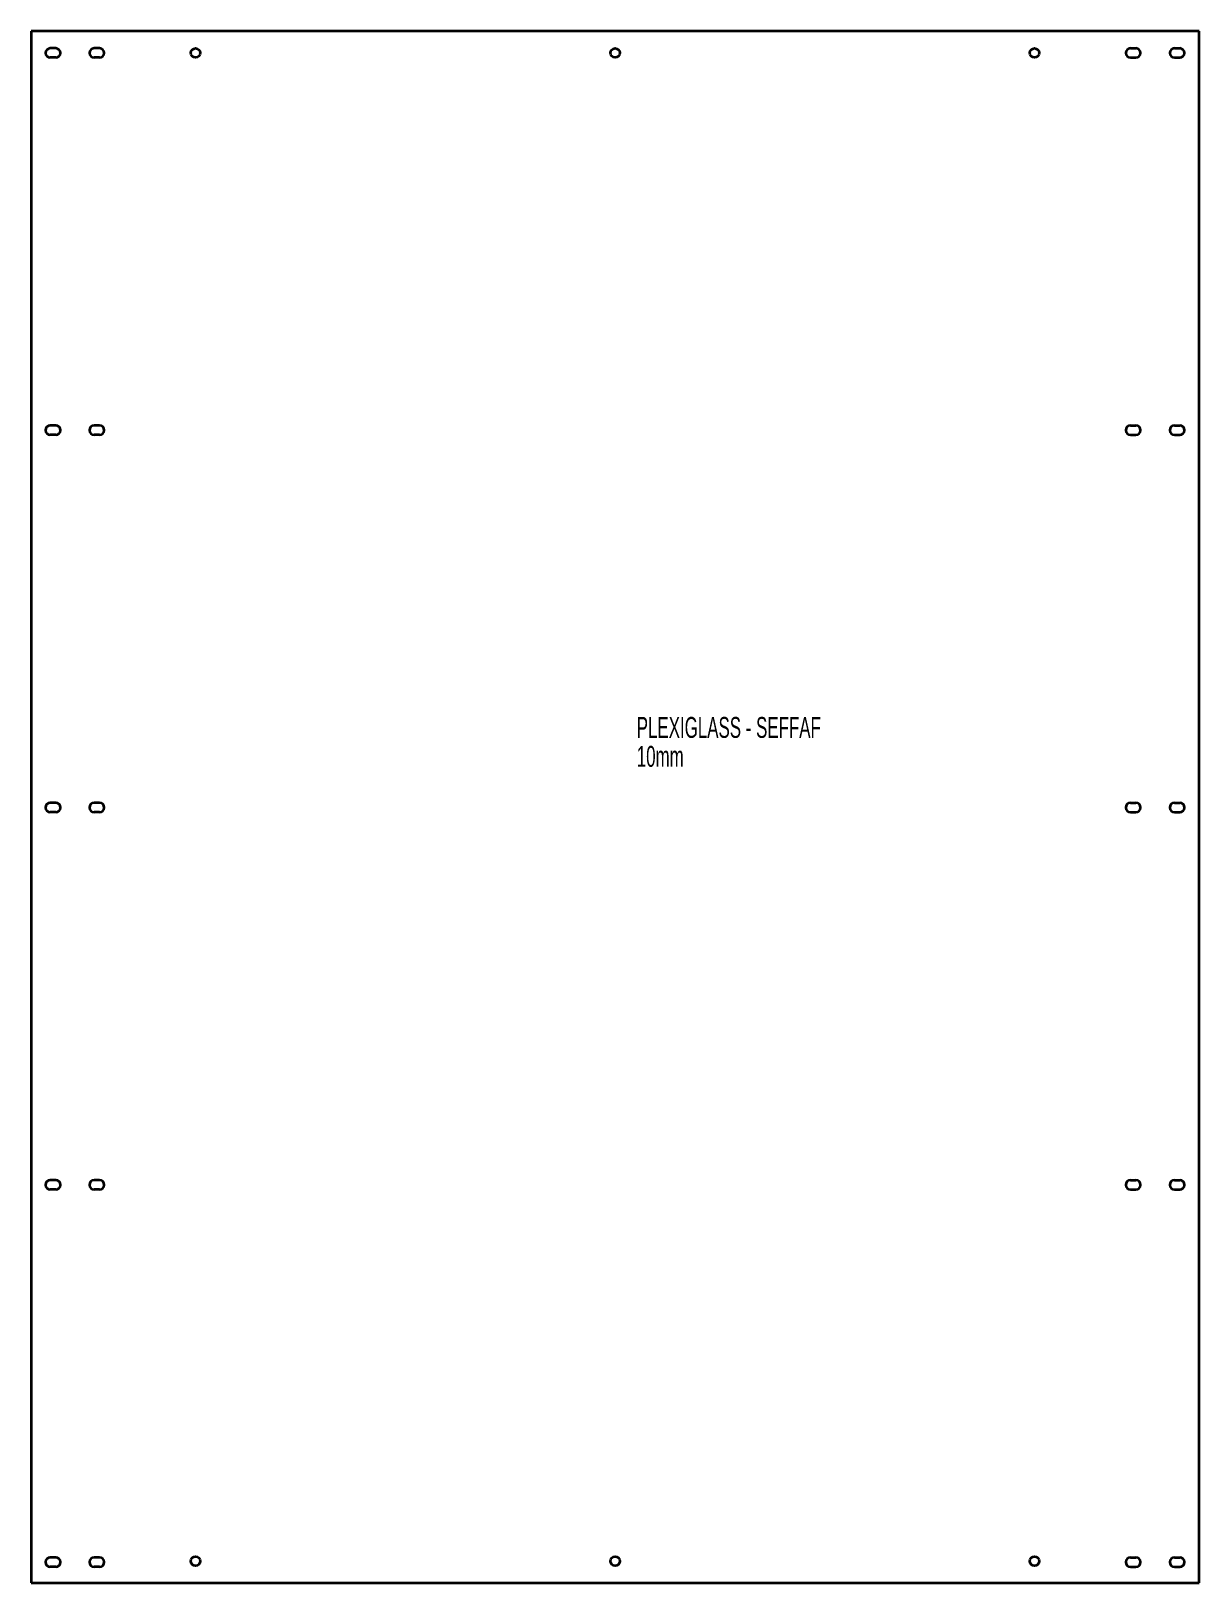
# Model space of a CAD drawing. Header units: millimetres. Extents: x -1092 to -27, y -546 to 869.
import ezdxf

# ---------------------------------------------------------------- set-up
doc = ezdxf.new("R2010")
doc.units = ezdxf.units.MM
doc.styles.add('SLDTEXTSTYLE0', font='TXT', dxfattribs={"width": 0.605})

# ---------------------------------------------------------------- blocks, each defined once
blk = doc.blocks.new('SW_NOTE_0')
at = {"color": 0, "linetype": 'Continuous', "lineweight": 0, "char_height": 19.05, "attachment_point": 1, "style": 'SLDTEXTSTYLE0'}
for s, insert in [('PLEXIGLASS - SEFFAF', (0, 24.6)), ('10mm', (0, -1.8))]:
    blk.add_mtext(s, dxfattribs=dict(at, insert=insert))

msp = doc.modelspace()

# ---------------------------------------------------------------- linework, layer by layer
at = {"color": 7, "linetype": 'Continuous', "lineweight": 35}
for p, q in [((-1092.1, 869.1), (-1092.1, -545.9)), ((-27.1, 869.1), (-1092.1, 869.1)), ((-27.1, -545.9), (-27.1, 869.1)), ((-1069.6, 853.4), (-1074.6, 853.4)), ((-1029.6, 853.4), (-1034.6, 853.4)), ((-89.6, 853.4), (-84.6, 853.4)), ((-49.6, 853.4), (-44.6, 853.4)), ((-1069.6, 844.9), (-1074.6, 844.9)), ((-1029.6, 844.9), (-1034.6, 844.9)), ((-89.6, 844.9), (-84.6, 844.9)), ((-49.6, 844.9), (-44.6, 844.9)), ((-1069.6, 509.4), (-1074.6, 509.4)), ((-1069.6, 500.9), (-1074.6, 500.9)), ((-1029.6, 509.4), (-1034.6, 509.4)), ((-1029.6, 500.9), (-1034.6, 500.9)), ((-89.6, 509.4), (-84.6, 509.4)), ((-89.6, 500.9), (-84.6, 500.9)), ((-49.6, 509.4), (-44.6, 509.4)), ((-49.6, 500.9), (-44.6, 500.9)), ((-1069.6, 165.4), (-1074.6, 165.4)), ((-1069.6, 156.9), (-1074.6, 156.9)), ((-1029.6, 165.4), (-1034.6, 165.4)), ((-1029.6, 156.9), (-1034.6, 156.9)), ((-89.6, 165.4), (-84.6, 165.4)), ((-89.6, 156.9), (-84.6, 156.9)), ((-49.6, 165.4), (-44.6, 165.4)), ((-49.6, 156.9), (-44.6, 156.9)), ((-1069.6, -178.6), (-1074.6, -178.6)), ((-1029.6, -178.6), (-1034.6, -178.6)), ((-89.6, -178.6), (-84.6, -178.6)), ((-49.6, -178.6), (-44.6, -178.6)), ((-1069.6, -187.1), (-1074.6, -187.1)), ((-1029.6, -187.1), (-1034.6, -187.1)), ((-89.6, -187.1), (-84.6, -187.1)), ((-49.6, -187.1), (-44.6, -187.1)), ((-1069.6, -522.6), (-1074.6, -522.6)), ((-1029.6, -522.6), (-1034.6, -522.6)), ((-89.6, -522.6), (-84.6, -522.6)), ((-49.6, -522.6), (-44.6, -522.6)), ((-1069.6, -531.1), (-1074.6, -531.1)), ((-1029.6, -531.1), (-1034.6, -531.1)), ((-89.6, -531.1), (-84.6, -531.1)), ((-49.6, -531.1), (-44.6, -531.1)), ((-1092.1, -545.9), (-27.1, -545.9))]:
    msp.add_line(p, q, dxfattribs=at)
for centre in [(-942.1, 849.1), (-559.6, 849.1), (-177.1, 849.1), (-942.1, -525.9), (-559.6, -525.9), (-177.1, -525.9)]:
    msp.add_circle(centre, 4.25, dxfattribs=at)
for centre, start, end in [((-1074.6, 849.1), 90, 270), ((-1069.6, 849.1), 270, 90), ((-1034.6, 849.1), 90, 270), ((-1029.6, 849.1), 270, 90), ((-89.6, 849.1), 90, 270), ((-84.6, 849.1), 270, 90), ((-49.6, 849.1), 90, 270), ((-44.6, 849.1), 270, 90), ((-1074.6, 505.1), 90, 270), ((-1069.6, 505.1), 270, 90), ((-1034.6, 505.1), 90, 270), ((-1029.6, 505.1), 270, 90), ((-89.6, 505.1), 90, 270), ((-84.6, 505.1), 270, 90), ((-49.6, 505.1), 90, 270), ((-44.6, 505.1), 270, 90), ((-1074.6, 161.1), 90, 270), ((-1069.6, 161.1), 270, 90), ((-1034.6, 161.1), 90, 270), ((-1029.6, 161.1), 270, 90), ((-89.6, 161.1), 90, 270), ((-84.6, 161.1), 270, 90), ((-49.6, 161.1), 90, 270), ((-44.6, 161.1), 270, 90), ((-1074.6, -182.9), 90, 270), ((-1069.6, -182.9), 270, 90), ((-1034.6, -182.9), 90, 270), ((-1029.6, -182.9), 270, 90), ((-89.6, -182.9), 90, 270), ((-84.6, -182.9), 270, 90), ((-49.6, -182.9), 90, 270), ((-44.6, -182.9), 270, 90), ((-1074.6, -526.9), 90, 270), ((-1069.6, -526.9), 270, 90), ((-1034.6, -526.9), 90, 270), ((-1029.6, -526.9), 270, 90), ((-89.6, -526.9), 90, 270), ((-84.6, -526.9), 270, 90), ((-49.6, -526.9), 90, 270), ((-44.6, -526.9), 270, 90)]:
    msp.add_arc(centre, 4.25, start, end, dxfattribs=at)

# ---------------------------------------------------------------- block references
at = {"color": 7, "linetype": 'Continuous', "lineweight": 0}
msp.add_blockref('SW_NOTE_0', (-539.8, 219.1), dxfattribs=at)

doc.saveas('drawing.dxf')
